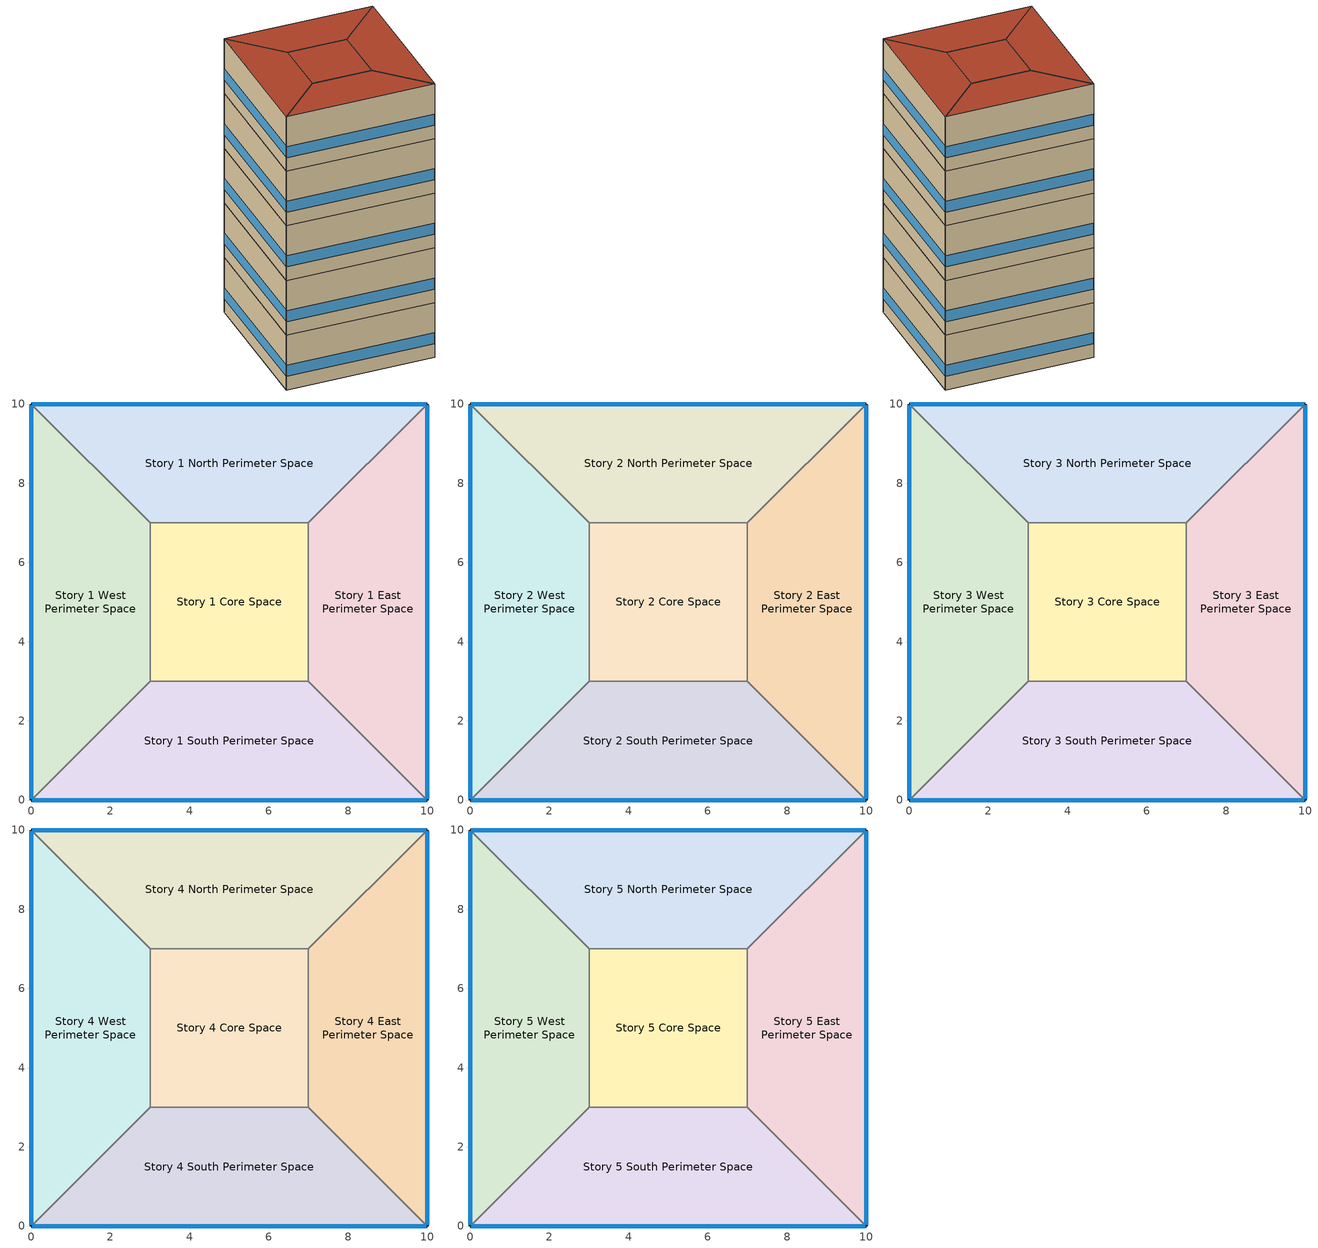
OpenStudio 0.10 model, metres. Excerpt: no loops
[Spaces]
Story 1 West Perimeter Space
 floor ground: 0,0 0,10 3,7 3,3 z0
 wall outside: 0,10 0,0 z0:4
 wall to Story 1 North Perimeter Space: 3,7 0,10 z0:4
 wall to Story 1 Core Space: 3,3 3,7 z0:4
 wall to Story 1 South Perimeter Space: 0,0 3,3 z0:4
 window: 0,9.97 0,0.03 z1:1.8
Story 1 North Perimeter Space
 floor ground: 0,10 10,10 7,7 3,7 z0
 wall outside: 10,10 0,10 z0:4
 wall to Story 1 East Perimeter Space: 7,7 10,10 z0:4
 wall to Story 1 Core Space: 3,7 7,7 z0:4
 window: 9.97,10 0.03,10 z1:1.8
Story 1 East Perimeter Space
 floor ground: 10,10 10,0 7,3 7,7 z0
 wall outside: 10,0 10,10 z0:4
 wall to Story 1 South Perimeter Space: 7,3 10,0 z0:4
 wall to Story 1 Core Space: 7,7 7,3 z0:4
 window: 10,0.03 10,9.97 z1:1.8
Story 1 South Perimeter Space
 floor ground: 10,0 0,0 3,3 7,3 z0
 wall outside: 0,0 10,0 z0:4
 wall to Story 1 Core Space: 7,3 3,3 z0:4
 window: 0.03,0 9.97,0 z1:1.8
Story 1 Core Space
 floor ground: 3,3 3,7 7,7 7,3 z0
Story 2 West Perimeter Space
 floor to Story 1 West Perimeter Space: 0,0 0,10 3,7 3,3 z4
 wall outside: 0,10 0,0 z4:8
 wall to Story 2 North Perimeter Space: 3,7 0,10 z4:8
 wall to Story 2 Core Space: 3,3 3,7 z4:8
 wall to Story 2 South Perimeter Space: 0,0 3,3 z4:8
 window: 0,9.97 0,0.03 z5:5.8
Story 2 North Perimeter Space
 floor to Story 1 North Perimeter Space: 0,10 10,10 7,7 3,7 z4
 wall outside: 10,10 0,10 z4:8
 wall to Story 2 East Perimeter Space: 7,7 10,10 z4:8
 wall to Story 2 Core Space: 3,7 7,7 z4:8
 window: 9.97,10 0.03,10 z5:5.8
Story 2 East Perimeter Space
 floor to Story 1 East Perimeter Space: 10,10 10,0 7,3 7,7 z4
 wall outside: 10,0 10,10 z4:8
 wall to Story 2 South Perimeter Space: 7,3 10,0 z4:8
 wall to Story 2 Core Space: 7,7 7,3 z4:8
 window: 10,0.03 10,9.97 z5:5.8
Story 2 South Perimeter Space
 floor to Story 1 South Perimeter Space: 10,0 0,0 3,3 7,3 z4
 wall outside: 0,0 10,0 z4:8
 wall to Story 2 Core Space: 7,3 3,3 z4:8
 window: 0.03,0 9.97,0 z5:5.8
Story 2 Core Space
 floor to Story 1 Core Space: 3,3 3,7 7,7 7,3 z4
Story 3 West Perimeter Space
 floor to Story 2 West Perimeter Space: 0,0 0,10 3,7 3,3 z8
 wall outside: 0,10 0,0 z8:12
 wall to Story 3 North Perimeter Space: 3,7 0,10 z8:12
 wall to Story 3 Core Space: 3,3 3,7 z8:12
 wall to Story 3 South Perimeter Space: 0,0 3,3 z8:12
 window: 0,9.97 0,0.03 z9:9.8
Story 3 North Perimeter Space
 floor to Story 2 North Perimeter Space: 0,10 10,10 7,7 3,7 z8
 wall outside: 10,10 0,10 z8:12
 wall to Story 3 East Perimeter Space: 7,7 10,10 z8:12
 wall to Story 3 Core Space: 3,7 7,7 z8:12
 window: 9.97,10 0.03,10 z9:9.8
Story 3 East Perimeter Space
 floor to Story 2 East Perimeter Space: 10,10 10,0 7,3 7,7 z8
 wall outside: 10,0 10,10 z8:12
 wall to Story 3 South Perimeter Space: 7,3 10,0 z8:12
 wall to Story 3 Core Space: 7,7 7,3 z8:12
 window: 10,0.03 10,9.97 z9:9.8
Story 3 South Perimeter Space
 floor to Story 2 South Perimeter Space: 10,0 0,0 3,3 7,3 z8
 wall outside: 0,0 10,0 z8:12
 wall to Story 3 Core Space: 7,3 3,3 z8:12
 window: 0.03,0 9.97,0 z9:9.8
Story 3 Core Space
 floor to Story 2 Core Space: 3,3 3,7 7,7 7,3 z8
Story 4 West Perimeter Space
 floor to Story 3 West Perimeter Space: 0,0 0,10 3,7 3,3 z12
 wall outside: 0,10 0,0 z12:16
 wall to Story 4 North Perimeter Space: 3,7 0,10 z12:16
 wall to Story 4 Core Space: 3,3 3,7 z12:16
 wall to Story 4 South Perimeter Space: 0,0 3,3 z12:16
 window: 0,9.97 0,0.03 z13:13.8
Story 4 North Perimeter Space
 floor to Story 3 North Perimeter Space: 0,10 10,10 7,7 3,7 z12
 wall outside: 10,10 0,10 z12:16
 wall to Story 4 East Perimeter Space: 7,7 10,10 z12:16
 wall to Story 4 Core Space: 3,7 7,7 z12:16
 window: 9.97,10 0.03,10 z13:13.8
Story 4 East Perimeter Space
 floor to Story 3 East Perimeter Space: 10,10 10,0 7,3 7,7 z12
 wall outside: 10,0 10,10 z12:16
 wall to Story 4 South Perimeter Space: 7,3 10,0 z12:16
 wall to Story 4 Core Space: 7,7 7,3 z12:16
 window: 10,0.03 10,9.97 z13:13.8
Story 4 South Perimeter Space
 floor to Story 3 South Perimeter Space: 10,0 0,0 3,3 7,3 z12
 wall outside: 0,0 10,0 z12:16
 wall to Story 4 Core Space: 7,3 3,3 z12:16
 window: 0.03,0 9.97,0 z13:13.8
Story 4 Core Space
 floor to Story 3 Core Space: 3,3 3,7 7,7 7,3 z12
Story 5 West Perimeter Space
 floor to Story 4 West Perimeter Space: 0,0 0,10 3,7 3,3 z16
 wall outside: 0,10 0,0 z16:20
 wall to Story 5 North Perimeter Space: 3,7 0,10 z16:20
 wall to Story 5 Core Space: 3,3 3,7 z16:20
 wall to Story 5 South Perimeter Space: 0,0 3,3 z16:20
 window: 0,9.97 0,0.03 z17:17.8
 roof outside: 3,3 3,7 0,10 0,0 z20
Story 5 North Perimeter Space
 floor to Story 4 North Perimeter Space: 0,10 10,10 7,7 3,7 z16
 wall outside: 10,10 0,10 z16:20
 wall to Story 5 East Perimeter Space: 7,7 10,10 z16:20
 wall to Story 5 Core Space: 3,7 7,7 z16:20
 window: 9.97,10 0.03,10 z17:17.8
 roof outside: 3,7 7,7 10,10 0,10 z20
Story 5 East Perimeter Space
 floor to Story 4 East Perimeter Space: 10,10 10,0 7,3 7,7 z16
 wall outside: 10,0 10,10 z16:20
 wall to Story 5 South Perimeter Space: 7,3 10,0 z16:20
 wall to Story 5 Core Space: 7,7 7,3 z16:20
 window: 10,0.03 10,9.97 z17:17.8
 roof outside: 7,7 7,3 10,0 10,10 z20
Story 5 South Perimeter Space
 floor to Story 4 South Perimeter Space: 10,0 0,0 3,3 7,3 z16
 wall outside: 0,0 10,0 z16:20
 wall to Story 5 Core Space: 7,3 3,3 z16:20
 window: 0.03,0 9.97,0 z17:17.8
 roof outside: 7,3 3,3 0,0 10,0 z20
Story 5 Core Space
 floor to Story 4 Core Space: 3,3 3,7 7,7 7,3 z16
 roof outside: 7,3 7,7 3,7 3,3 z20
[Building]
OS:Building 1: Default Construction Set=ASHRAE_189.1-2009_ClimateZone 4-5 (mdoff)_ConstSet
[SizingPeriod:DesignDay] Barometric Pressure {Pa}=101301; Sky Clearness=0; Rain Indicator=0; Snow Indicator=0; Day of Month=21; Daylight Saving Time Indicator=0; Dry-Bulb Temperature Range Modifier Type=DefaultMultipliers
Name | Maximum Dry-Bulb Temperature {C} | Daily Dry-Bulb Temperature Range {deltaC} | Humidity Indicating Conditions at Maximum Dry-Bulb {BasedOnField A3} | Wind Speed {m/s} | Wind Direction {deg} | Month | Day Type | Humidity Indicating Type | Solar Model Indicator | ASHRAE Taub | ASHRAE Taud
Philadelphia International Ap Ann Clg .4% Condns WB=>MDB | 31.4 | 9.4 | 25.7 | 5 | 240 | 7 | SummerDesignDay | Wetbulb | ASHRAETau | 0.55 | 1.776
Philadelphia International Ap Ann Clg 1% Condns DB=>MWB | 32.6 | 9.4 | 23.6 | 5 | 240 | 7 | SummerDesignDay | Wetbulb | ASHRAETau | 0.55 | 1.776
Philadelphia International Ap Ann Htg 99% Condns DB | -8.4 | 0 | -8.4 | 5.2 | 290 | 1 | WinterDesignDay | Wetbulb | ASHRAEClearSky
Philadelphia International Ap Ann Clg 1% Condns Enth=>MDB | 30 | 9.4 | 75800 | 5 | 240 | 7 | SummerDesignDay | Enthalpy | ASHRAETau | 0.55 | 1.776
[Site]
Philadelphia International Ap_PA_USA Design_Conditions: Latitude {deg}=39.87; Longitude {deg}=-75.23; Time Zone {hr}=-5; Elevation {m}=2
[Material]
Name | Roughness | Thickness | Conductivity | Density | Specific Heat | Thermal Absorptance | Solar Absorptance | Visible Absorptance
000_F08 Metal surface | Smooth | 0.0008 | 45.28 | 7824 | 500
000_F16 Acoustic tile | MediumSmooth | 0.0191 | 0.06 | 368 | 590
000_G01a 19mm gypsum board | MediumSmooth | 0.019 | 0.16 | 800 | 1090
000_G05 25mm wood | MediumSmooth | 0.0254 | 0.15 | 608 | 1630
000_I01 25mm insulation board | MediumRough | 0.0254 | 0.03 | 43 | 1210
000_M11 100mm lightweight concrete | MediumRough | 0.1016 | 0.53 | 1280 | 840
1/2IN Gypsum | Smooth | 0.0127 | 0.16 | 784.9 | 830 | 0.9 | 0.92 | 0.92
MAT-CC05 4 HW CONCRETE | Rough | 0.1016 | 1.311 | 2240 | 836.8 | 0.9 | 0.7 | 0.7
Metal Decking | MediumSmooth | 0.0015 | 45.006 | 7680 | 418.4 | 0.9 | 0.7 | 0.3
Roof Insulation [21] | MediumRough | 0.2105 | 0.049 | 265 | 836.8 | 0.9 | 0.7 | 0.7
Roof Membrane | VeryRough | 0.0095 | 0.16 | 1121.29 | 1460 | 0.9 | 0.7 | 0.7
Wall Insulation [39] | MediumRough | 0.1184 | 0.045 | 265 | 836.8 | 0.9 | 0.7 | 0.7
[Material:AirGap]
Name | Thermal Resistance
000_F04 Wall air space resistance | 0.15
000_F05 Ceiling air space resistance | 0.18
[Material:NoMass] Thermal Absorptance=0.9; Solar Absorptance=0.7
Name | Roughness | Thermal Resistance | Visible Absorptance
CP02 CARPET PAD | VeryRough | 0.2165 | 0.8
MAT-SHEATH | Rough | 0.3626 | 0.7
[WindowMaterial:Gas]
000_Air 13mm: Gas Type=Air; Thickness=0.0127
[WindowMaterial:Glazing] Optical Data Type=SpectralAverage; Thickness=0.003; Infrared Transmittance at Normal Incidence=0
Name | Solar Transmittance at Normal Incidence | Front Side Solar Reflectance at Normal Incidence | Back Side Solar Reflectance at Normal Incidence | Visible Transmittance at Normal Incidence | Front Side Visible Reflectance at Normal Incidence | Back Side Visible Reflectance at Normal Incidence | Front Side Infrared Hemispherical Emissivity | Back Side Infrared Hemispherical Emissivity | Conductivity | Dirt Correction Factor for Solar and Visible Transmittance | Solar Diffusing
000_Clear 3mm | 0.837 | 0.075 | 0.075 | 0.898 | 0.081 | 0.081 | 0.84 | 0.84 | 0.9
Theoretical Glass [207] | 0.3311 | 0.6189 | 0.6189 | 0.44 | 0.51 | 0.51 | 0.9 | 0.9 | 0.0133 | 1 | No
[Construction]
000_ExtSlabCarpet_4in_ClimateZone 1-8: MAT-CC05 4 HW CONCRETE, CP02 CARPET PAD
000_Exterior Door: 000_F08 Metal surface, 000_I01 25mm insulation board
000_Exterior Window: 000_Clear 3mm, 000_Air 13mm, 000_Clear 3mm
000_Interior Ceiling: 000_M11 100mm lightweight concrete, 000_F05 Ceiling air space resistance, 000_F16 Acoustic tile
000_Interior Door; 000_Interior Partition: 000_G05 25mm wood
000_Interior Floor: 000_F16 Acoustic tile, 000_F05 Ceiling air space resistance, 000_M11 100mm lightweight concrete
000_Interior Wall: 000_G01a 19mm gypsum board, 000_F04 Wall air space resistance, 000_G01a 19mm gypsum board
000_Interior Window: 000_Clear 3mm
ASHRAE_189.1-2009_ExtRoof_IEAD_ClimateZone 2-5: Roof Membrane, Roof Insulation [21], Metal Decking
ASHRAE_189.1-2009_ExtWall_SteelFrame_ClimateZone 4-8: MAT-SHEATH, Wall Insulation [39], 1/2IN Gypsum
ASHRAE_189.1-2009_ExtWindow_ClimateZone 4-5: Theoretical Glass [207]
[DefaultConstructionSet]
ASHRAE_189.1-2009_ClimateZone 4-5 (mdoff)_ConstSet: Default Exterior Surface Constructions=ASHRAE_189.1-2009_ClimateZone 4-5 (mdoff)_Exterior_DefSurfCons; Default Interior Surface Constructions=000_Interior_DefSurfCons; Default Ground Contact Surface Constructions=000_Ground_DefSurfCons; Default Exterior SubSurface Constructions=ASHRAE_189.1-2009_ClimateZone 4-5 (mdoff)_Exterior_DefSubCons; Default Interior SubSurface Constructions=000_Interior_DefSubCons; Interior Partition Construction=000_Interior Partition
[DefaultSubSurfaceConstructions] Glass Door Construction=000_Exterior Window; Skylight Construction=000_Exterior Window; Tubular Daylight Dome Construction=000_Interior Window; Tubular Daylight Diffuser Construction=000_Interior Window
Name | Fixed Window Construction | Operable Window Construction | Door Construction
000_Interior_DefSubCons | 000_Interior Window | 000_Interior Window | 000_Interior Door
ASHRAE_189.1-2009_ClimateZone 4-5 (mdoff)_Exterior_DefSubCons | ASHRAE_189.1-2009_ExtWindow_ClimateZone 4-5 | ASHRAE_189.1-2009_ExtWindow_ClimateZone 4-5 | 000_Exterior Door
[DefaultSurfaceConstructions]
Name | Floor Construction | Wall Construction | Roof Ceiling Construction
000_Ground_DefSurfCons | 000_ExtSlabCarpet_4in_ClimateZone 1-8 | 000_ExtSlabCarpet_4in_ClimateZone 1-8 | 000_ExtSlabCarpet_4in_ClimateZone 1-8
000_Interior_DefSurfCons | 000_Interior Floor | 000_Interior Wall | 000_Interior Ceiling
ASHRAE_189.1-2009_ClimateZone 4-5 (mdoff)_Exterior_DefSurfCons | 000_ExtSlabCarpet_4in_ClimateZone 1-8 | ASHRAE_189.1-2009_ExtWall_SteelFrame_ClimateZone 4-8 | ASHRAE_189.1-2009_ExtRoof_IEAD_ClimateZone 2-5
[BuildingStory] Nominal Floor to Floor Height {m}=4
Name | Nominal Z Coordinate {m}
Story 1 | 0
Story 2 | 4
Story 3 | 8
Story 4 | 12
Story 5 | 16
[Space]
Name | Building Story | Thermal Zone
Story 1 West Perimeter Space | Story 1 | Thermal Zone 7
Story 1 North Perimeter Space | Story 1 | Thermal Zone 11
Story 1 East Perimeter Space | Story 1 | Thermal Zone 23
Story 1 South Perimeter Space | Story 1 | Thermal Zone 4
Story 1 Core Space | Story 1 | Thermal Zone 13
Story 2 West Perimeter Space | Story 2 | Thermal Zone 24
Story 2 North Perimeter Space | Story 2 | Thermal Zone 16
Story 2 East Perimeter Space | Story 2 | Thermal Zone 8
Story 2 South Perimeter Space | Story 2 | Thermal Zone 10
Story 2 Core Space | Story 2 | Thermal Zone 21
Story 3 West Perimeter Space | Story 3 | Thermal Zone 20
Story 3 North Perimeter Space | Story 3 | Thermal Zone 1
Story 3 East Perimeter Space | Story 3 | Thermal Zone 3
Story 3 South Perimeter Space | Story 3 | Thermal Zone 22
Story 3 Core Space | Story 3 | Thermal Zone 14
Story 4 West Perimeter Space | Story 4 | Thermal Zone 12
Story 4 North Perimeter Space | Story 4 | Thermal Zone 5
Story 4 East Perimeter Space | Story 4 | Thermal Zone 9
Story 4 South Perimeter Space | Story 4 | Thermal Zone 18
Story 4 Core Space | Story 4 | Thermal Zone 15
Story 5 West Perimeter Space | Story 5 | Thermal Zone 19
Story 5 North Perimeter Space | Story 5 | Thermal Zone 17
Story 5 East Perimeter Space | Story 5 | Thermal Zone 6
Story 5 South Perimeter Space | Story 5 | Thermal Zone 25
Story 5 Core Space | Story 5 | Thermal Zone 2
[ThermalZone] Thermostat=Thermostat Setpoint Dual Setpoint 1; Use Ideal Air Loads=No
Thermal Zone 1; Thermal Zone 2; Thermal Zone 3; Thermal Zone 4; Thermal Zone 5; Thermal Zone 6; Thermal Zone 7; Thermal Zone 8; Thermal Zone 9; Thermal Zone 10; Thermal Zone 11; Thermal Zone 12; Thermal Zone 13; Thermal Zone 14; Thermal Zone 15; Thermal Zone 16; Thermal Zone 17; Thermal Zone 18; Thermal Zone 19; Thermal Zone 20; Thermal Zone 21; Thermal Zone 22; Thermal Zone 23; Thermal Zone 24; Thermal Zone 25
[Controller:WaterCoil]
Controller Water Coil 1: Action=Normal
[ThermostatSetpoint:DualSetpoint]
Thermostat Setpoint Dual Setpoint 1: Heating Setpoint Temperature Schedule=Heating Sch; Cooling Setpoint Temperature Schedule=Cooling Sch
[Schedule:Ruleset]
Name | Default Day Schedule
Cooling Sch | Cooling Sch Default
Heating Sch | Heating Sch Default
[Schedule:Day]
Cooling Sch Default: 24, 0, 28
Heating Sch Default: 24, 0, 24
